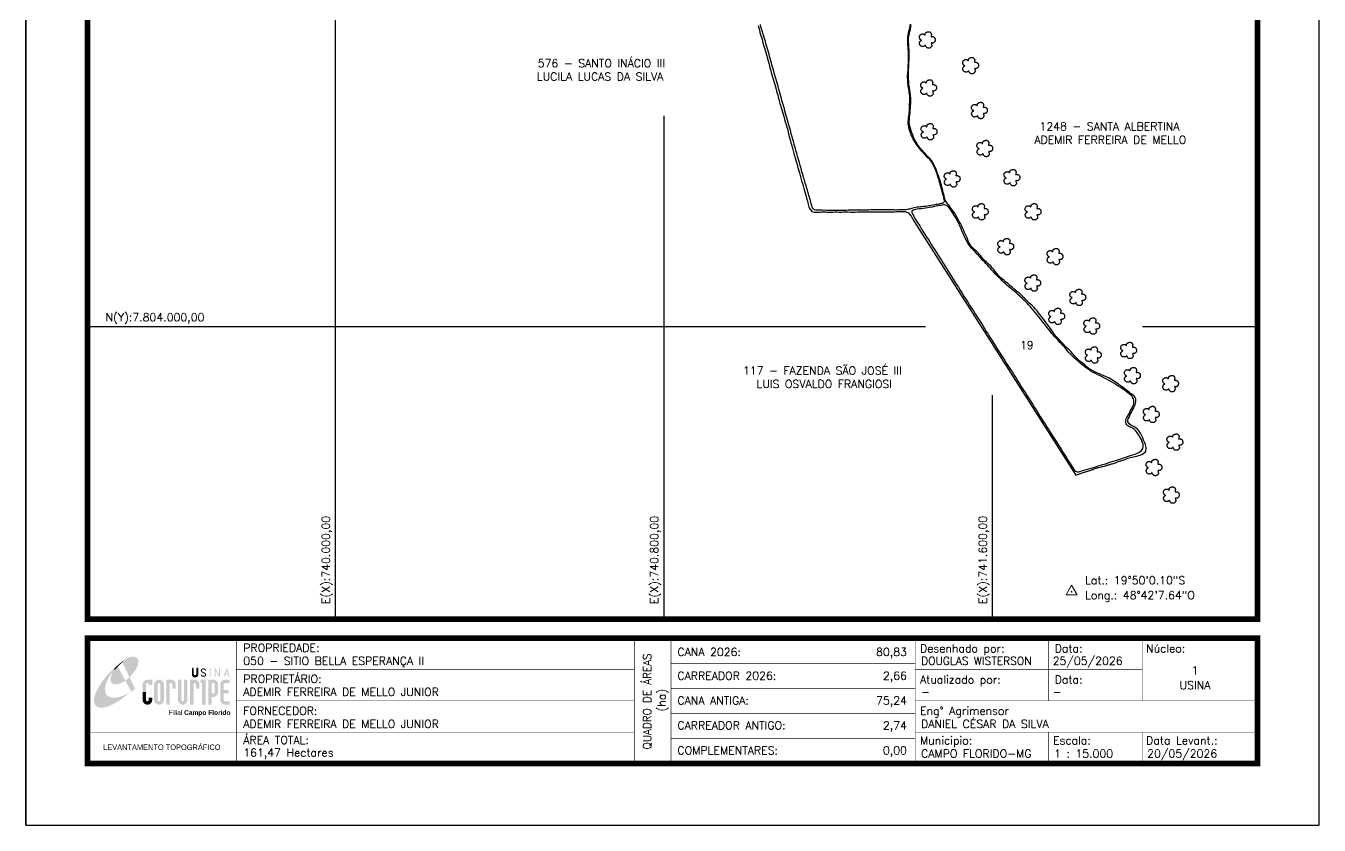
# Model space of a CAD drawing. Header units: feet. Extents: x 739246 to 742396, y 7802787 to 7807242.
# Drawn here: x 739246 to 742396, y 7802787 to 7804732 of the extents above; entities that cross this region are included whole.
import ezdxf
from ezdxf.enums import TextEntityAlignment as Align

# ---------------------------------------------------------------- set-up
doc = ezdxf.new("R2010")
doc.units = ezdxf.units.FT
doc.header["$MEASUREMENT"] = 0
doc.linetypes.add('CONTINUO', pattern=[0])
doc.linetypes.add('LIN0', pattern=[0])
doc.layers.add('0114000050', color=1, linetype='Continuous', lineweight=25)
doc.layers.add('0114000050004', color=5, linetype='Continuous', lineweight=25)
for name, color, linetype in [('0114000050019', 5, 'Continuous'), ('CONFRONTANTES', 7, 'Continuous'), ('MALHA', 8, 'Continuous'), ('MARGEM', 5, 'Continuous'), ('MATO', 94, 'Continuous'), ('TEXTO', 7, 'Continuous')]:
    doc.layers.add(name, color=color, linetype=linetype)
doc.styles.add('ARIAL', font='arial.ttf')
doc.styles.add('Simplex', font='simplex.shx')

# ---------------------------------------------------------------- blocks, each defined once
blk = doc.blocks.new('ARVORE')
at = {"layer": 'MATO', "linetype": 'CONTINUO'}
blk.add_lwpolyline([(741478.5, 7804819.6), (741477.5, 7804818.7), (741476.3, 7804817.7), (741475, 7804816.7), (741473.6, 7804816.3), (741472.1, 7804816.2), (741470.6, 7804816.2), (741469.5, 7804816.5), (741468.4, 7804816.9), (741467.5, 7804817.4), (741466.7, 7804818.1), (741465.9, 7804818.8), (741465.3, 7804819.6), (741464.9, 7804820.4), (741464.6, 7804821.2), (741464.4, 7804822.1), (741464.2, 7804823.3), (741464.1, 7804824.6), (741464.1, 7804825.8), (741464.4, 7804826.7), (741464.9, 7804827.4), (741465.3, 7804828.1), (741465.7, 7804828.7), (741466.1, 7804829.3), (741466.6, 7804829.8), (741467.6, 7804830.5), (741468.5, 7804831), (741469.1, 7804831.5), (741468.8, 7804831.7), (741468.2, 7804831.9), (741467.5, 7804832), (741467, 7804832.4), (741466.5, 7804832.8), (741465.9, 7804833.4), (741465.2, 7804834.2), (741464.6, 7804835.2), (741464.1, 7804836.3), (741463.8, 7804837.4), (741463.7, 7804838.6), (741463.7, 7804839.8), (741464.1, 7804841.1), (741464.5, 7804842.3), (741465.1, 7804843.4), (741465.5, 7804844), (741465.9, 7804844.4), (741466.5, 7804844.7), (741467.3, 7804845.3), (741468.1, 7804845.8), (741469.1, 7804846.3), (741470, 7804846.5), (741470.9, 7804846.6), (741471.8, 7804846.7), (741472.5, 7804846.6), (741473.3, 7804846.5), (741473.9, 7804846.4), (741474.5, 7804846.2), (741475.1, 7804845.9), (741475.6, 7804845.6), (741476.3, 7804844.8), (741477, 7804844.2), (741477.5, 7804843.9), (741477.8, 7804844.8), (741478, 7804845.9), (741478.1, 7804847.1), (741478.2, 7804847.6), (741478.3, 7804848), (741478.5, 7804848.4), (741478.9, 7804849), (741479.4, 7804849.6), (741479.9, 7804850.1), (741480.6, 7804850.4), (741481.3, 7804850.7), (741482, 7804850.9), (741482.7, 7804851.2), (741483.4, 7804851.5), (741484.1, 7804851.8), (741484.8, 7804851.9), (741485.6, 7804852), (741486.3, 7804852), (741487.1, 7804852), (741487.8, 7804851.9), (741488.5, 7804851.7), (741489.1, 7804851.5), (741489.7, 7804851.1), (741490.3, 7804850.8), (741490.7, 7804850.4), (741491.2, 7804849.9), (741491.6, 7804849.4), (741492, 7804848.7), (741492.4, 7804847.9), (741492.7, 7804847.1), (741493, 7804846.4), (741493.1, 7804845.6), (741493.2, 7804844.6), (741492.7, 7804843), (741492.3, 7804841.4), (741492.1, 7804840.1), (741492.9, 7804839.9), (741494, 7804840), (741495.3, 7804840.2), (741496.2, 7804840.1), (741497, 7804839.9), (741497.8, 7804839.6), (741498.7, 7804839), (741499.6, 7804838.3), (741500.3, 7804837.6), (741500.9, 7804837.3), (741501.3, 7804836.9), (741501.6, 7804836.1), (741501.9, 7804834.1), (741502.1, 7804832), (741502, 7804829.9), (741501.6, 7804828.7), (741501.1, 7804827.8), (741500.5, 7804827.2), (741499.9, 7804826.4), (741499.3, 7804825.8), (741498.5, 7804825.3), (741497.5, 7804824.9), (741496.4, 7804824.6), (741495.3, 7804824.5), (741494.2, 7804824.8), (741493.2, 7804825), (741492.6, 7804824.7), (741492.9, 7804823), (741493.5, 7804821), (741494.1, 7804819), (741494, 7804817.9), (741493.8, 7804817.2), (741493.4, 7804816.5), (741492.9, 7804815.7), (741492.3, 7804814.9), (741491.7, 7804814.2), (741491.1, 7804813.6), (741490.5, 7804813.1), (741489.9, 7804812.7), (741489.1, 7804812.4), (741488.2, 7804812.2), (741487.3, 7804812.1), (741486.4, 7804812.1), (741485.5, 7804812.1), (741484.7, 7804812.2), (741484, 7804812.3), (741483.4, 7804812.5), (741482.8, 7804812.8), (741482, 7804813.4), (741481.3, 7804814.2), (741480.6, 7804815), (741480, 7804815.6), (741479.4, 7804816.2), (741479, 7804816.9), (741478.9, 7804818), (741478.7, 7804819), (741478.6, 7804819.9)], dxfattribs=at)
blk = doc.blocks.new('A$C78F83FB3')
at = {"layer": 'MARGEM'}
h = blk.add_hatch(color=20, dxfattribs=at)
edge = h.paths.add_edge_path()
edge.add_ellipse((19.49, 23.77), major_axis=(-6.68, -6.67), ratio=0.469426, start_angle=292.73277, end_angle=601.25787)
edge.add_ellipse((22.83, 22.05), major_axis=(12.64, 11.29), ratio=0.457614, start_angle=79.90686, end_angle=107.91393)
edge = h.paths.add_edge_path()
edge.add_ellipse((18.28, 18.7), major_axis=(13.95, 13.59), ratio=0.386848, start_angle=63.96117, end_angle=264.59932)
edge.add_ellipse((22.83, 22.05), major_axis=(12.64, 11.29), ratio=0.457614, start_angle=107.91393, end_angle=245.11815, ccw=False)
edge.add_ellipse((19.49, 23.77), major_axis=(-6.68, -6.67), ratio=0.469426, start_angle=241.25787, end_angle=292.73277, ccw=False)
for color, points in [(20, [(15.46, 26.12), (14.17, 24.81), (14.06, 24.24), (14.39, 23.97), (14.67, 24.54), (19.47, 29.32), (18.48, 28.66), (17.31, 27.78)]), (7, [(58.42, 24.9), (57.9, 24.9), (57.9, 21.73, -0.414214), (57.15, 20.98), (56.84, 20.98, -0.414214), (56.09, 21.73), (56.09, 24.9), (55.57, 24.9), (55.57, 21.73, 0.414214), (56.84, 20.46), (57.15, 20.46, 0.414214), (58.42, 21.73)]), (7, [(61.7, 24.9), (61.23, 24.9, 0.396318), (60.04, 23.78), (60.04, 23.72, 0.151912), (60.39, 22.97), (60.46, 22.92), (62.18, 22), (62.85, 21.83, 0.12407), (62.51, 22.42), (60.75, 23.36, -0.13192), (60.56, 23.77, -0.385578), (61.23, 24.37), (61.7, 24.37, -0.414214), (62.37, 23.7), (62.89, 23.7, 0.414214)]), (7, [(62.37, 23.7), (62.89, 23.7, 0.414214), (61.7, 24.9), (61.23, 24.9, 0.396318), (60.04, 23.78), (60.04, 23.72, 0.151912), (60.39, 22.97), (60.46, 22.92), (62.18, 22), (62.18, 22, -0.131921), (62.37, 21.59, -0.385578), (61.7, 20.98), (61.23, 20.98, -0.414214), (60.56, 21.65), (60.04, 21.65, 0.414214), (61.23, 20.46), (61.7, 20.46, 0.402546), (62.89, 21.61, 0.165292), (62.51, 22.42), (60.75, 23.36, -0.13192), (60.56, 23.77, -0.385578), (61.23, 24.37), (61.7, 24.37, -0.414214)]), (7, [(30.97, 12.46), (29.13, 12.46), (29.13, 8.21, 1), (34.29, 8.21), (34.29, 9.41), (32.45, 9.41), (32.45, 8.21, -1), (30.97, 8.21)])]:
    blk.add_hatch(color=color, dxfattribs=at).paths.add_polyline_path(points)
h = blk.add_hatch(color=7, dxfattribs=at)
h.paths.add_polyline_path([(65.24, 24.9), (64.72, 24.9), (64.72, 20.46), (65.24, 20.46)])
h.paths.add_polyline_path([(67.38, 20.46), (67.9, 20.46), (67.9, 23.74), (69.74, 20.46), (70.23, 20.46), (70.23, 24.9), (69.71, 24.9), (69.71, 21.58), (67.85, 24.9), (67.38, 24.9)])
h.paths.add_polyline_path([(72.17, 20.46), (72.72, 20.46), (73.14, 21.73), (74.49, 21.73), (74.9, 20.46), (75.45, 20.46), (74, 24.9), (73.62, 24.9)])
h.paths.add_polyline_path([(73.81, 23.8), (74.32, 22.25), (73.31, 22.25)], flags=16)
h = blk.add_hatch(color=7, dxfattribs=at)
h.paths.add_polyline_path([(31.71, 18.93, 0.414214), (29.13, 16.35), (29.13, 12.46), (30.97, 12.46), (30.97, 16.35, -0.414214), (31.71, 17.09), (32.45, 17.09), (32.45, 16.02), (34.29, 16.02), (34.29, 18.93)])
h.paths.add_polyline_path([(44.15, 17.09, -0.414214), (44.89, 16.35), (44.89, 14.1), (46.72, 14.1), (46.72, 16.17, 0.433937), (44.15, 18.93), (41.77, 18.93), (41.77, 12.46), (43.61, 12.46), (43.61, 17.09)])
h.paths.add_polyline_path([(43.61, 12.46), (41.77, 12.46), (41.77, 5.62), (43.61, 5.62)])
h.paths.add_polyline_path([(47.92, 12.46), (49.75, 12.46), (49.75, 18.93), (47.92, 18.93)])
h.paths.add_polyline_path([(52.91, 18.93), (51.08, 18.93), (51.08, 12.46), (52.91, 12.46)])
h.paths.add_polyline_path([(51.08, 8.12, -1), (49.75, 8.12), (49.75, 12.46), (47.92, 12.46), (47.92, 8.12, 1), (52.91, 8.12), (52.91, 12.46), (51.08, 12.46)])
h.paths.add_polyline_path([(54.41, 12.46), (56.25, 12.46), (56.25, 17.09), (56.79, 17.09, -0.414214), (57.53, 16.35), (57.53, 14.1), (59.36, 14.1), (59.36, 16.17, 0.433937), (56.79, 18.93), (54.41, 18.93)])
h.paths.add_polyline_path([(56.25, 12.46), (54.41, 12.46), (54.41, 5.62), (56.25, 5.62)])
h.paths.add_polyline_path([(60.73, 12.46), (62.58, 12.46), (62.58, 18.93), (60.02, 18.93), (60.02, 17.08), (60.73, 17.08)])
h.paths.add_polyline_path([(62.58, 12.46), (60.73, 12.46), (60.73, 5.62), (62.58, 5.62)])
h.paths.add_polyline_path([(64.06, 12.46), (65.82, 12.46), (65.82, 17.17), (66.66, 17.17, -0.450417), (67.48, 16.25), (67.48, 12.46), (69.24, 12.46, 0.002307), (69.24, 12.48, 0.005282), (69.23, 12.54, -0.000938), (69.23, 12.53), (69.23, 16.17, 0.433937), (66.66, 18.93), (64.06, 18.93)])
h.paths.add_polyline_path([(64.06, 5.62), (65.82, 5.62), (65.82, 9.77), (66.66, 9.77, 0.426056), (69.24, 12.46), (67.48, 12.46), (67.48, 12.45, -0.450417), (66.66, 11.53), (65.82, 11.53), (65.82, 12.46), (64.06, 12.46)])
h.paths.add_polyline_path([(70.37, 12.46), (74.87, 12.46), (74.87, 13.44), (72.21, 13.44), (72.21, 16.35, -0.414214), (72.95, 17.09), (75.38, 17.09), (75.38, 18.93), (72.95, 18.93, 0.414214), (70.37, 16.35)])
h.paths.add_polyline_path([(72.21, 11.62), (74.87, 11.62), (74.87, 12.46), (70.37, 12.46), (70.37, 8.21, 0.414214), (72.95, 5.62), (75.38, 5.62), (75.38, 7.47), (72.95, 7.47, -0.414214), (72.21, 8.21)])
h = blk.add_hatch(color=7, dxfattribs=at)
h.paths.add_polyline_path([(35.29, 16.35), (35.29, 8.21, 1), (40.46, 8.21, 0.016978), (40.45, 8.38), (40.45, 16.17, 0.433937), (37.88, 18.93), (37.87, 18.93, 0.41391)])
h.paths.add_polyline_path([(38.62, 16.35), (38.62, 8.21, -1), (37.13, 8.21), (37.13, 16.35, -1)], flags=16)
at = {"layer": 'MARGEM', "color": 7}
blk.add_lwpolyline([(58.42, 24.9), (57.9, 24.9), (57.9, 21.73, -0.414214), (57.15, 20.98), (56.84, 20.98, -0.414214), (56.09, 21.73), (56.09, 24.9), (55.57, 24.9), (55.57, 21.73, 0.414214), (56.84, 20.46), (57.15, 20.46, 0.414214), (58.42, 21.73), (58.42, 24.9)], format="xyb", close=True, dxfattribs=at)
at = {"layer": 'MARGEM', "color": 252, "insert": (43.05, 2.72), "char_height": 2.5, "attachment_point": 1, "style": 'ARIAL'}
blk.add_mtext_dynamic_manual_height_columns('Filial {\\fArial|b1|i0|c0|p34;Campo Florido}', width=33.0271, gutter_width=2.46, heights=[2.95], dxfattribs=at)

msp = doc.modelspace()

# ---------------------------------------------------------------- linework, layer by layer
at = {"layer": '0114000050', "linetype": 'ByBlock'}
msp.add_lwpolyline([(741029, 7804732.7), (741030.7, 7804727), (741032.3, 7804721.3), (741033.8, 7804715.7), (741035.4, 7804710.1), (741037.1, 7804704.6), (741038.7, 7804699.1), (741040.3, 7804693.7), (741041.8, 7804688.3), (741043.4, 7804683), (741044.9, 7804677.9), (741046.3, 7804672.9), (741047.8, 7804668.2), (741049.2, 7804663.7), (741050.5, 7804659.4), (741051.6, 7804654.9), (741052.8, 7804649.8), (741054.3, 7804644.3), (741055.8, 7804638.9), (741057.2, 7804633.7), (741058.5, 7804628.6), (741059.8, 7804623.6), (741061.1, 7804618.8), (741062.5, 7804614), (741063.8, 7804609.4), (741065.2, 7804604.9), (741066.7, 7804599.9), (741068.2, 7804594.6), (741069.7, 7804589.2), (741071.3, 7804583.8), (741072.8, 7804578.4), (741074.1, 7804573.2), (741075.6, 7804568), (741077, 7804563.1), (741078.2, 7804558.4), (741079.3, 7804554), (741080.4, 7804549.8), (741081.4, 7804546.1), (741082.4, 7804543.1), (741083.5, 7804539.5), (741084.9, 7804535.2), (741086.3, 7804530.3), (741087.8, 7804525.2), (741089.3, 7804519.9), (741090.7, 7804514.6), (741092.3, 7804509.2), (741093.8, 7804503.9), (741095.4, 7804498.8), (741096.7, 7804494.1), (741098.1, 7804489.8), (741099.5, 7804485.5), (741100.5, 7804481.4), (741101.3, 7804477.5), (741102.1, 7804473.5), (741103.1, 7804469.4), (741104.4, 7804465), (741105.6, 7804460.5), (741106.8, 7804456.1), (741108, 7804451.9), (741109.2, 7804447.6), (741110.4, 7804443.3), (741111.7, 7804439), (741112.8, 7804435.1), (741113.8, 7804431.3), (741114.6, 7804427.6), (741115.5, 7804424.3), (741116.3, 7804421.2), (741117.4, 7804417.5), (741118.3, 7804414.5), (741119.6, 7804409.9), (741121, 7804404.9), (741122.6, 7804399.9), (741124, 7804395), (741125.4, 7804389.9), (741126.9, 7804384.7), (741128.4, 7804379.3), (741129.9, 7804374.2), (741132.6, 7804364.6), (741135.3, 7804355.1), (741137.9, 7804345.6), (741140.4, 7804336.5), (741142.8, 7804328.4), (741145.2, 7804320.3), (741147.4, 7804312.4), (741149.5, 7804305.2), (741151.3, 7804297.8), (741152.8, 7804291.7), (741153.4, 7804289.2), (741160.4, 7804280.2), (741166, 7804278.6), (741168.4, 7804278.6), (741170.9, 7804278.5), (741173.5, 7804278.5), (741176.7, 7804278.5), (741180.3, 7804278.8), (741183.9, 7804279.2), (741187.6, 7804279.3), (741191.2, 7804279.2), (741194.5, 7804279.1), (741198, 7804279), (741201.9, 7804279), (741206.4, 7804279), (741211.3, 7804279), (741216.4, 7804279.1), (741221.6, 7804279.2), (741226.8, 7804279), (741232.1, 7804279), (741237.5, 7804279.1), (741242.9, 7804279.1), (741248.4, 7804279.1), (741254, 7804278.9), (741259.6, 7804279), (741265.4, 7804279), (741271, 7804279.1), (741276.2, 7804279.2), (741281.1, 7804279.1), (741286.1, 7804279.1), (741291.6, 7804279.1), (741297.4, 7804279.3), (741303.4, 7804279.6), (741309.3, 7804279.6), (741314.9, 7804279.6), (741320.4, 7804279.5), (741325.6, 7804279.6), (741330.5, 7804279.6), (741335.8, 7804279.6), (741340.9, 7804279.6), (741345.7, 7804279.6), (741350.3, 7804279.6), (741354.4, 7804279.6), (741358.1, 7804279.6), (741362.2, 7804279.7), (741366.2, 7804279.9), (741369.9, 7804280.3), (741377.2, 7804280.5), (741384.1, 7804280.6), (741387.2, 7804280.3), (741390.2, 7804279.5), (741395.5, 7804276.9), (741397.4, 7804274.8), (741402.1, 7804268.7), (741409.7, 7804256.2), (741409.7, 7804256.2), (741802.8, 7803638.8), (741818.6, 7803644), (741821.1, 7803644.8), (741824, 7803645.7), (741826.8, 7803646.7), (741829.5, 7803647.6), (741832.1, 7803648.4), (741834.8, 7803649.3), (741837.4, 7803650.1), (741839.9, 7803651), (741842.2, 7803651.9), (741844.3, 7803652.7), (741846.6, 7803653.7), (741850.3, 7803655), (741851.8, 7803655.4), (741853.4, 7803655.9), (741855, 7803656.4), (741856.6, 7803656.8), (741859.1, 7803657.5), (741868.3, 7803659.4), (741872.4, 7803660.6), (741874.2, 7803661), (741876, 7803661.6), (741879.7, 7803662.8), (741881.8, 7803663.4), (741883.9, 7803663.9), (741886.1, 7803664.6), (741888.3, 7803665.2), (741890.3, 7803665.9), (741892.2, 7803666.4), (741894.1, 7803667), (741897.1, 7803668), (741899.4, 7803668.7), (741901.1, 7803669.2), (741903, 7803670), (741904.9, 7803670.8), (741908.2, 7803672.1), (741911.2, 7803673.1), (741913.7, 7803673.8), (741916.1, 7803674.6), (741918.6, 7803675.4), (741921.2, 7803676.2), (741923.8, 7803677.2), (741926.5, 7803678.4), (741929.4, 7803679.5), (741932.6, 7803680.5), (741936.1, 7803681.4), (741939.7, 7803682.3), (741943.6, 7803683.2), (741947.6, 7803684.1), (741951.7, 7803685.1), (741955.9, 7803686.1), (741960, 7803687.4), (741964, 7803689.1), (741972.4, 7803695.1), (741973.5, 7803697.4), (741974.3, 7803701.6), (741974.4, 7803705.5), (741973.7, 7803709.5), (741972.5, 7803713.5), (741970.9, 7803717.6), (741967.9, 7803724.1), (741965.1, 7803731.1), (741962.9, 7803736), (741960.2, 7803741), (741957.1, 7803745.7), (741953.3, 7803750.1), (741949.1, 7803753.9), (741944.5, 7803756.8), (741939.7, 7803758.8), (741936.3, 7803760.9), (741933.3, 7803763.3), (741931.3, 7803765.6), (741930, 7803768), (741929.5, 7803770.3), (741929.8, 7803772.7), (741930.9, 7803775.7), (741932.7, 7803779.2), (741934.6, 7803783.5), (741936.6, 7803787.9), (741938.6, 7803791.9), (741940.4, 7803795.5), (741942.6, 7803799.2), (741944.5, 7803803.1), (741946.2, 7803806.7), (741947.6, 7803810.3), (741948.7, 7803813.9), (741949.6, 7803817.3), (741949.6, 7803820.7), (741948.9, 7803824), (741947.3, 7803827.3), (741945, 7803830.6), (741940.1, 7803834.6), (741936.4, 7803837.5), (741932.8, 7803840.2), (741929.5, 7803842.7), (741926.3, 7803845.3), (741923, 7803847.8), (741919.9, 7803850.2), (741916.8, 7803852.6), (741913.4, 7803855.1), (741909.8, 7803857.9), (741905.9, 7803860.6), (741902.2, 7803863.2), (741898.5, 7803865.8), (741894.8, 7803868.5), (741891.1, 7803870.9), (741887.2, 7803873.3), (741883.4, 7803875.3), (741879.4, 7803877.2), (741875.7, 7803878.7), (741869.3, 7803881.1), (741865.6, 7803882.9), (741862.5, 7803884.3), (741857, 7803886.8), (741853, 7803888.8), (741849.6, 7803890.4), (741842.1, 7803893.7), (741835.1, 7803898.5), (741831.1, 7803901.7), (741828.1, 7803904.2), (741824.9, 7803906.8), (741821.6, 7803909.2), (741818.2, 7803911.9), (741812.8, 7803916.1), (741806.8, 7803921.8), (741800.3, 7803928.4), (741795.3, 7803934.5), (741791.6, 7803938.6), (741787.7, 7803942.4), (741781.5, 7803948.4), (741776.6, 7803953.6), (741773, 7803957.4), (741769.3, 7803961.2), (741765.9, 7803964.9), (741762.6, 7803968.5), (741759.3, 7803972.1), (741753.1, 7803978.8), (741749.4, 7803983.4), (741746.2, 7803988), (741742.8, 7803993), (741739.2, 7803998.5), (741735.2, 7804004.1), (741730.9, 7804009.7), (741726.6, 7804015.2), (741722.7, 7804020.3), (741719.2, 7804025), (741715.7, 7804029.5), (741712.3, 7804033.9), (741708.7, 7804038.3), (741705, 7804042.5), (741701.2, 7804046.6), (741697.3, 7804050.4), (741693.8, 7804053.7), (741688.8, 7804058.2), (741682, 7804064.9), (741677.9, 7804069.2), (741675.2, 7804072.1), (741672.3, 7804075.2), (741669, 7804078.3), (741665.6, 7804081.3), (741662.2, 7804084.1), (741658.9, 7804086.7), (741655.9, 7804089.2), (741652.8, 7804091.6), (741648.5, 7804095), (741642.6, 7804099.9), (741638.1, 7804103.9), (741635.1, 7804106.6), (741632, 7804109.3), (741628.8, 7804112.1), (741623.3, 7804116.7), (741615.5, 7804123.7), (741609.8, 7804130.4), (741605.4, 7804136.1), (741602.3, 7804139.8), (741599.1, 7804143.4), (741595.8, 7804147), (741589.8, 7804152.5), (741585.1, 7804157.1), (741580.2, 7804162.2), (741576.1, 7804166.9), (741571.7, 7804172.3), (741568.6, 7804175.9), (741565.4, 7804179.4), (741561.8, 7804182.9), (741558.2, 7804186.2), (741551.4, 7804192.4), (741547, 7804197), (741543.8, 7804202.5), (741542, 7804206.6), (741540.2, 7804211.2), (741538.2, 7804216), (741535.9, 7804220.8), (741532.1, 7804229.1), (741529.1, 7804235.7), (741526.7, 7804240.9), (741524.3, 7804246.1), (741521.8, 7804251.2), (741519.2, 7804256.2), (741516.7, 7804261), (741512, 7804270.1), (741508.7, 7804276.2), (741503.2, 7804282.3), (741501.2, 7804284.9), (741497.2, 7804291.2), (741493.7, 7804295.5), (741491.6, 7804298), (741489.7, 7804300.6), (741487.8, 7804303.2), (741486.1, 7804305.6), (741485, 7804308.2), (741484, 7804311.2), (741483.1, 7804314.8), (741482.1, 7804318.7), (741481.2, 7804322.7), (741480.3, 7804326.8), (741479.5, 7804331), (741478.4, 7804335.3), (741477.1, 7804339.9), (741475.7, 7804344.6), (741474.2, 7804349.5), (741472.6, 7804354.6), (741470.8, 7804359.7), (741469.1, 7804365), (741467.2, 7804370.3), (741465.4, 7804375.4), (741463.6, 7804380.3), (741461.7, 7804385.2), (741459.7, 7804390.1), (741457.6, 7804395), (741455, 7804399.8), (741451.8, 7804404.4), (741448.1, 7804408.8), (741444.2, 7804412.9), (741440.2, 7804416.9), (741436.2, 7804421.1), (741432.3, 7804425.2), (741428.5, 7804429.4), (741424.9, 7804433.4), (741421.5, 7804437.7), (741418.5, 7804442.1), (741415.6, 7804446.8), (741412.9, 7804451.7), (741410.4, 7804456.6), (741408, 7804461.5), (741405.9, 7804466.6), (741403.9, 7804471.8), (741402, 7804477), (741400.2, 7804482.4), (741398.6, 7804487.9), (741397.7, 7804493), (741397.5, 7804498.4), (741397.7, 7804504.2), (741398.2, 7804509.9), (741398.9, 7804515.6), (741399.3, 7804520.9), (741399.7, 7804526.3), (741400.1, 7804531.9), (741400.6, 7804537.7), (741400.9, 7804543.4), (741401.1, 7804548.7), (741401, 7804553.8), (741400.2, 7804564.4), (741399.7, 7804569.9), (741398.9, 7804575.3), (741397.9, 7804580.6), (741397, 7804585.9), (741396.5, 7804591.4), (741396.1, 7804597), (741395.8, 7804602.7), (741395.7, 7804608.4), (741395.7, 7804614.1), (741395.8, 7804619.7), (741395.9, 7804625.3), (741396, 7804631.1), (741396.4, 7804637), (741396.7, 7804642.8), (741397, 7804648.7), (741397.2, 7804654.8), (741397.2, 7804661), (741397.1, 7804667.4), (741396.8, 7804673.6), (741396.6, 7804679.7), (741396.2, 7804685.8), (741395.6, 7804691.9), (741395.4, 7804697.8), (741395.8, 7804703.4), (741396.6, 7804708.6), (741397.7, 7804713.6), (741398.9, 7804718.7), (741400.3, 7804724.1), (741401.4, 7804729.5), (741402.2, 7804734.8)], dxfattribs=at)
at = {"layer": '0114000050004', "linetype": 'ByBlock', "elevation": 539.8}
msp.add_lwpolyline([(741399.8, 7804736.5), (741399, 7804731.8), (741398.2, 7804727.3), (741397.1, 7804723), (741395.9, 7804718.8), (741394.9, 7804714.4), (741394, 7804709.9), (741393.3, 7804705.2), (741393, 7804700.4), (741392.9, 7804695.2), (741393.1, 7804690), (741393.3, 7804685.2), (741393.7, 7804680.5), (741394.2, 7804675.8), (741394.6, 7804671.2), (741394.9, 7804666.4), (741395, 7804661.5), (741394.9, 7804656.5), (741394.9, 7804651.4), (741394.8, 7804646.3), (741394.4, 7804641.5), (741394.1, 7804636.7), (741393.8, 7804632.1), (741393.6, 7804627.8), (741393.5, 7804623.8), (741393.2, 7804619.8), (741392.9, 7804615.7), (741392.6, 7804611.2), (741392.5, 7804606.7), (741392.8, 7804602.2), (741393.1, 7804597.7), (741393.4, 7804593.4), (741393.8, 7804589.4), (741394.3, 7804585.6), (741394.9, 7804581.7), (741395.6, 7804577.8), (741396.1, 7804573.9), (741396.6, 7804570.1), (741397.1, 7804566.2), (741397.6, 7804562.2), (741397.7, 7804558.2), (741397.7, 7804554.4), (741397.7, 7804550.6), (741397.7, 7804546.8), (741397.5, 7804543), (741397.4, 7804539.1), (741397.3, 7804535.2), (741397.2, 7804531.3), (741397.2, 7804527.4), (741396.9, 7804523.6), (741396.3, 7804519.9), (741396, 7804516.5), (741395.5, 7804512.5), (741395, 7804508.3), (741394.5, 7804503.9), (741394.3, 7804499.3), (741394.3, 7804494.8), (741394.6, 7804490.3), (741395.3, 7804485.8), (741396.4, 7804481.4), (741397.8, 7804476.7), (741399.5, 7804472.2), (741401.2, 7804467.7), (741403.1, 7804463.5), (741405.1, 7804459.3), (741407.2, 7804455.1), (741409.6, 7804451.1), (741411.9, 7804447.2), (741414.3, 7804443.5), (741416.8, 7804439.9), (741419.5, 7804436.5), (741422.3, 7804433.1), (741425.1, 7804429.7), (741428.1, 7804426.3), (741431.3, 7804423), (741434.4, 7804419.9), (741437.3, 7804416.8), (741440.4, 7804413.7), (741443.4, 7804410.6), (741446.4, 7804407.4), (741449.3, 7804404), (741451.8, 7804400.4), (741453.9, 7804396.8), (741455.9, 7804393.1), (741457.7, 7804389.3), (741459.4, 7804385.2), (741461.1, 7804380.9), (741462.8, 7804376.5), (741464.3, 7804372.4), (741465.5, 7804368.5), (741466.9, 7804364.2), (741468.2, 7804359.8), (741469.5, 7804355.3), (741470.7, 7804350.8), (741471.9, 7804346.4), (741473.1, 7804341.7), (741474.4, 7804336.9), (741475.6, 7804332.7), (741476.8, 7804328.8), (741477.8, 7804325), (741478.7, 7804321.5), (741479.6, 7804318.1), (741480.4, 7804315.2), (741481.1, 7804312.5), (741481.6, 7804310.2), (741482, 7804308), (741482.2, 7804305.9), (741482.2, 7804304.4), (741481.7, 7804302.9), (741480.7, 7804301.7), (741479.3, 7804300.8), (741477.4, 7804300.1), (741474.9, 7804299.5), (741472.1, 7804298.9), (741469.1, 7804298.2), (741466.1, 7804297.6), (741462.9, 7804297), (741459.5, 7804296.3), (741455.7, 7804295.6), (741451.9, 7804294.9), (741448.2, 7804294.2), (741444.6, 7804293.7), (741441, 7804293.1), (741437.8, 7804292.7), (741434.8, 7804292.4), (741431.8, 7804292.2), (741428.6, 7804291.9), (741424.8, 7804291.6), (741420.9, 7804291.1), (741416.9, 7804290.5), (741413.1, 7804289.7), (741409.5, 7804288.9), (741406.1, 7804288.2), (741403, 7804287.5), (741400.3, 7804286.8), (741397.8, 7804286.2), (741395.3, 7804285.8), (741392.4, 7804285.3), (741389.2, 7804284.7), (741385.6, 7804284.5), (741381.9, 7804284.5), (741378.4, 7804284.5), (741375.2, 7804284.4), (741372.2, 7804284.2), (741369.2, 7804284.1), (741366.5, 7804283.9), (741363.7, 7804283.9), (741360.7, 7804284.2), (741348.4, 7804284), (741344.7, 7804284), (741340.8, 7804284.1), (741337, 7804284.2), (741333.3, 7804284.4), (741329.7, 7804284.4), (741326, 7804284.3), (741322.5, 7804284.4), (741319.2, 7804284.3), (741315.7, 7804284.2), (741311.8, 7804284.1), (741307.7, 7804284.1), (741303.4, 7804284), (741299.2, 7804283.9), (741294.9, 7804283.9), (741290.6, 7804283.8), (741286.5, 7804283.8), (741282.4, 7804283.7), (741278.6, 7804283.6), (741274.7, 7804283.5), (741270.4, 7804283.6), (741265.9, 7804283.6), (741261.5, 7804283.5), (741257.2, 7804283.3), (741252.9, 7804283.2), (741248.4, 7804283.2), (741243.6, 7804283.1), (741238.7, 7804283), (741234.1, 7804282.9), (741229.4, 7804282.8), (741224.6, 7804282.9), (741219.8, 7804282.8), (741214.9, 7804282.8), (741210.1, 7804282.9), (741205.7, 7804282.9), (741201.3, 7804283), (741197, 7804283.1), (741192.7, 7804283.2), (741188.6, 7804283.1), (741184.6, 7804283.2), (741180.3, 7804283.2), (741176.4, 7804283.2), (741172.9, 7804283.5), (741169.6, 7804283.8), (741166.8, 7804284.6), (741164.5, 7804285.8), (741162.9, 7804287.4), (741161.6, 7804289.2), (741160.5, 7804291.9), (741159.7, 7804295.1), (741158.8, 7804298.7), (741157.7, 7804302.6), (741156.6, 7804306.7), (741155.4, 7804310.9), (741154.3, 7804315.1), (741153.1, 7804319.1), (741151.9, 7804323.4), (741150.6, 7804327.8), (741149.3, 7804332.2), (741148.1, 7804336.5), (741146.9, 7804340.6), (741145.6, 7804344.8), (741144.2, 7804349.1), (741143, 7804353.3), (741141.9, 7804357.2), (741140.9, 7804360.7), (741139.9, 7804363.8), (741139.1, 7804366.4), (741138.7, 7804368.2), (741138.1, 7804370.1), (741137.3, 7804372.9), (741136.1, 7804376.9), (741135, 7804381), (741133.8, 7804385), (741132.5, 7804389.5), (741131.1, 7804394.5), (741129.7, 7804399.6), (741128.3, 7804404.6), (741126.9, 7804409.5), (741125.5, 7804414.4), (741124, 7804419.3), (741122.6, 7804424.1), (741121.3, 7804428.9), (741120, 7804433.7), (741118.7, 7804438.5), (741117.3, 7804443.4), (741115.9, 7804448.4), (741114.4, 7804453.5), (741113, 7804458.7), (741111.5, 7804464.1), (741110.1, 7804469.5), (741108.6, 7804474.9), (741107.1, 7804480.3), (741105.5, 7804485.6), (741103.9, 7804491.2), (741102.4, 7804496.7), (741100.9, 7804502.3), (741099.3, 7804507.9), (741097.8, 7804513.6), (741096.2, 7804519.2), (741094.7, 7804524.6), (741093.2, 7804530), (741091.7, 7804535.2), (741090.2, 7804540.4), (741088.7, 7804545.4), (741087.2, 7804550.4), (741085.8, 7804555.6), (741084.2, 7804561.1), (741082.7, 7804566.7), (741081.2, 7804572.4), (741079.6, 7804578.3), (741077.9, 7804584.2), (741076.2, 7804590.1), (741074.6, 7804595.8), (741073.1, 7804601.4), (741071.6, 7804606.8), (741070.1, 7804612.3), (741068.7, 7804617.6), (741067.2, 7804622.8), (741065.7, 7804627.9), (741064.4, 7804632.6), (741062.9, 7804637.3), (741061.6, 7804642.2), (741060.3, 7804647.3), (741058.8, 7804652.5), (741057.3, 7804657.7), (741055.8, 7804663.1), (741054.4, 7804668.2), (741052.9, 7804673.4), (741051.4, 7804678.6), (741050, 7804683.7), (741048.4, 7804688.8), (741047, 7804693.8), (741045.5, 7804698.9), (741043.9, 7804704), (741042.3, 7804709.2), (741040.6, 7804714.4), (741039.1, 7804719.8), (741037.7, 7804725), (741036.2, 7804730.1), (741034.8, 7804735.1)], dxfattribs=at)
at = {"layer": '0114000050019', "elevation": 553.9}
msp.add_lwpolyline([(741410.4, 7804265), (741412.8, 7804260.7), (741415.7, 7804256.1), (741419.2, 7804250.9), (741422.9, 7804245.2), (741426.7, 7804239.1), (741430.7, 7804232.6), (741434.8, 7804226), (741438.9, 7804219.3), (741443.1, 7804212.7), (741447.3, 7804206.1), (741451.5, 7804199.5), (741455.7, 7804193), (741459.8, 7804186.6), (741463.7, 7804180.4), (741467.6, 7804174.2), (741471.6, 7804167.9), (741475.7, 7804161.5), (741479.6, 7804154.9), (741483.7, 7804148.2), (741487.7, 7804141.7), (741491.8, 7804135.2), (741496, 7804128.8), (741500.2, 7804122.3), (741504.3, 7804115.9), (741508.5, 7804109.3), (741512.8, 7804102.8), (741517.1, 7804095.9), (741521.5, 7804088.8), (741526.1, 7804081.6), (741530.6, 7804074.3), (741535.3, 7804067.1), (741539.9, 7804059.8), (741544.5, 7804052.5), (741549.1, 7804045.3), (741553.6, 7804038.1), (741558.2, 7804031), (741562.9, 7804023.9), (741567.5, 7804016.9), (741571.9, 7804009.8), (741576.3, 7804002.7), (741580.6, 7803995.7), (741585, 7803988.6), (741589.5, 7803981.5), (741594, 7803974.5), (741598.4, 7803967.5), (741602.9, 7803960.5), (741607.3, 7803953.3), (741611.8, 7803946.2), (741616.3, 7803939), (741620.8, 7803931.9), (741625.3, 7803924.7), (741630, 7803917.6), (741634.6, 7803910.5), (741639.3, 7803903.3), (741643.9, 7803896.1), (741648.5, 7803888.9), (741653.1, 7803881.7), (741657.6, 7803874.5), (741662.2, 7803867.3), (741666.7, 7803860.1), (741671.1, 7803852.9), (741675.7, 7803845.8), (741680.2, 7803838.7), (741684.8, 7803831.6), (741689.2, 7803824.7), (741693.7, 7803817.7), (741698.1, 7803810.6), (741702.5, 7803803.5), (741706.9, 7803796.4), (741711.3, 7803789.3), (741715.7, 7803782.3), (741720.2, 7803775.4), (741724.7, 7803768.5), (741729.2, 7803761.6), (741733.6, 7803754.7), (741738, 7803747.8), (741742.3, 7803741), (741746.6, 7803734), (741751.2, 7803726.9), (741756, 7803719.5), (741761, 7803711.6), (741766.3, 7803703.3), (741771.7, 7803694.8), (741776.7, 7803686.8), (741781.3, 7803679.3), (741785.6, 7803672.3), (741789.7, 7803665.9), (741793.1, 7803660.4), (741795.8, 7803656.2), (741798.1, 7803652.7), (741800.2, 7803650.1), (741802.4, 7803648.4), (741804.6, 7803647.2), (741807.1, 7803646.7), (741810.1, 7803646.9), (741813.2, 7803647.8), (741816.8, 7803648.9), (741820.9, 7803650), (741825.2, 7803651.3), (741829.6, 7803652.6), (741834.6, 7803654.1), (741840.1, 7803655.7), (741845.9, 7803657.5), (741851.4, 7803659.1), (741857.1, 7803660.9), (741863.1, 7803662.7), (741869.2, 7803664.6), (741875, 7803666.4), (741880.5, 7803668.1), (741886.1, 7803669.9), (741891.9, 7803672), (741897.6, 7803673.7), (741902.8, 7803675.3), (741908, 7803676.9), (741913.4, 7803678.6), (741919.2, 7803680.5), (741925.2, 7803682.5), (741931, 7803684.4), (741936.6, 7803686.4), (741942.1, 7803688.2), (741947.5, 7803690), (741952.6, 7803691.7), (741956.7, 7803693.7), (741959.9, 7803696), (741962.9, 7803698.5), (741965, 7803700.9), (741966.4, 7803703.7), (741967.2, 7803706.9), (741967.3, 7803710.3), (741966.7, 7803714), (741965.7, 7803717.9), (741964.1, 7803722.2), (741962.1, 7803726.4), (741959.8, 7803730.5), (741957.3, 7803734.7), (741954.4, 7803739.2), (741951.4, 7803743.5), (741948.3, 7803747.4), (741945.1, 7803750.4), (741941.5, 7803752.8), (741937.9, 7803754.5), (741934.6, 7803755.9), (741931.9, 7803757.1), (741929.6, 7803758.7), (741927.5, 7803760.7), (741925.8, 7803763.4), (741924.7, 7803766.6), (741924.6, 7803770.1), (741925.2, 7803773.6), (741926.8, 7803777.4), (741928.8, 7803781.2), (741931.1, 7803785.2), (741933.4, 7803789.6), (741935.7, 7803794), (741937.8, 7803798.2), (741939.9, 7803802.4), (741941.7, 7803806.3), (741943.4, 7803809.8), (741944.3, 7803813), (741944.7, 7803815.8), (741944.7, 7803818.6), (741944.3, 7803821.4), (741943.5, 7803824.1), (741942.2, 7803827), (741940.2, 7803829.8), (741937.5, 7803832.5), (741933.9, 7803835.5), (741929.7, 7803838.7), (741925.6, 7803841.8), (741921.3, 7803845), (741916.6, 7803848.4), (741911.5, 7803852), (741906.2, 7803855.5), (741900.7, 7803858.9), (741895.3, 7803862.4), (741889.8, 7803865.8), (741884.3, 7803869), (741878.8, 7803872.1), (741873.2, 7803874.9), (741867.6, 7803877.5), (741862, 7803880.1), (741856.3, 7803882.8), (741850.6, 7803885.7), (741845, 7803888.8), (741839.7, 7803891.9), (741834.4, 7803895.5), (741829.1, 7803899.2), (741823.8, 7803903.1), (741818.6, 7803907.1), (741813.4, 7803911.4), (741808.4, 7803915.7), (741803.6, 7803920), (741798.9, 7803924.4), (741794.4, 7803928.8), (741789.9, 7803933.4), (741785.6, 7803938.2), (741781.2, 7803943.1), (741776.8, 7803948.1), (741772.4, 7803953.1), (741768, 7803958), (741763.7, 7803962.6), (741759.7, 7803967.1), (741755.8, 7803971.5), (741751.7, 7803975.6), (741747.8, 7803980), (741744, 7803984.5), (741740.3, 7803989.1), (741736.4, 7803993.9), (741732.5, 7803999), (741728.5, 7804004.2), (741724.5, 7804009.4), (741720.6, 7804014.5), (741716.6, 7804019.5), (741712.7, 7804024.3), (741708.9, 7804029.1), (741705, 7804033.9), (741701, 7804038.6), (741696.9, 7804043.3), (741692.5, 7804048), (741688.2, 7804052.8), (741683.8, 7804057.6), (741679.4, 7804062), (741675.2, 7804066.3), (741671, 7804070.4), (741666.7, 7804074.4), (741662.2, 7804078.2), (741657.8, 7804082), (741653.4, 7804085.6), (741649.1, 7804089.3), (741644.8, 7804092.9), (741640.2, 7804096.6), (741635.8, 7804100.3), (741631.7, 7804104), (741627.6, 7804107.8), (741623.5, 7804111.9), (741619.2, 7804116), (741615, 7804120.1), (741610.8, 7804124.4), (741606.7, 7804128.8), (741602.7, 7804133.2), (741598.8, 7804137.7), (741594.9, 7804141.9), (741591.3, 7804145.8), (741587.8, 7804149.5), (741584.2, 7804153.4), (741580.3, 7804157.4), (741576.1, 7804161.7), (741571.8, 7804166.4), (741567.4, 7804171.2), (741563, 7804176.1), (741558.7, 7804181), (741554.2, 7804185.8), (741549.9, 7804190.5), (741545.8, 7804195.2), (741542.4, 7804199.8), (741539.3, 7804204.7), (741536.5, 7804209.9), (741533.9, 7804215.4), (741531.3, 7804220.9), (741529, 7804226.5), (741526.6, 7804232), (741524.1, 7804237.7), (741521.5, 7804243.4), (741518.9, 7804249), (741516.3, 7804254.4), (741513.5, 7804259.7), (741510.5, 7804264.8), (741507.7, 7804269.6), (741504.9, 7804274), (741502.1, 7804278.4), (741499.6, 7804282.4), (741497.1, 7804285.9), (741494.6, 7804289), (741492.2, 7804291.8), (741490, 7804293.7), (741488.1, 7804294.9), (741485.9, 7804295.9), (741483.4, 7804296.4), (741480.8, 7804296.4), (741477.8, 7804295.9), (741474.4, 7804295.2), (741470.7, 7804294.6), (741466.6, 7804293.8), (741462.7, 7804293.1), (741458.4, 7804292.2), (741453.2, 7804291.2), (741447.6, 7804290.1), (741442, 7804289.2), (741436.9, 7804288.5), (741431.9, 7804287.8), (741426.7, 7804287.1), (741421.5, 7804286.4), (741416.6, 7804285.6), (741412.5, 7804284.9), (741409.6, 7804284.3), (741407.7, 7804283.9), (741406.2, 7804283.4), (741404.9, 7804282.5), (741403.7, 7804281.2), (741403.4, 7804279.8), (741403.4, 7804278.1), (741404.2, 7804276.4), (741406.4, 7804272.7), (741408.3, 7804269.1)], close=True, dxfattribs=at)
at = {"layer": 'MALHA'}
for points in [[(740000, 7803288.3), (740000, 7805027.8)], [(740800, 7803288.3), (740800, 7804513.1)], [(739395.7, 7804000), (741437.2, 7804000)], [(741965.6, 7804000), (742245.7, 7804000)], [(741600, 7803288.3), (741600, 7803832.9)]]:
    msp.add_lwpolyline(points, dxfattribs=at)
at = {"layer": 'MARGEM', "color": 174, "linetype": 'LIN0'}
msp.add_line((739245.7, 7802786.7), (739245.7, 7807241.7), dxfattribs=at)
msp.add_line((739245.7, 7802786.7), (739245.7, 7807241.7), dxfattribs=at)
at = {"layer": 'MARGEM', "color": 174, "linetype": 'LIN0', "flags": 128}
msp.add_lwpolyline([(742395.7, 7802786.7), (742395.7, 7807241.7), (739245.7, 7807241.7), (739245.7, 7802786.7)], close=True, dxfattribs=at)
at = {"layer": 'MARGEM', "color": 174, "linetype": 'LIN0', "const_width": 13.6, "flags": 128}
for points in [[(742245.7, 7803288.3), (742245.7, 7807091.7), (739395.7, 7807091.7), (739395.7, 7803288.3)], [(739395.7, 7803241.7), (742245.7, 7803241.7), (742245.7, 7802936.7), (739395.7, 7802936.7)]]:
    msp.add_lwpolyline(points, close=True, dxfattribs=at)
at = {"layer": 'MARGEM', "color": 174, "linetype": 'LIN0', "flags": 128}
for points, const_width in [([(739758.1, 7803241.7), (739758.1, 7802936.7)], 1.51), ([(739758.1, 7803241.7), (739758.1, 7802939.5)], 1.5), ([(740727.9, 7803241.7), (740727.9, 7802940.5)], 1.51), ([(740816.8, 7803241.7), (740816.8, 7802940.5)], 1.51), ([(741411.7, 7803241.7), (741411.7, 7802940.5)], 1.51), ([(741737.1, 7803089.2), (741737.1, 7803241.7)], 1.51), ([(741964.7, 7803089.2), (741964.7, 7803241.7)], 1.51), ([(740816.8, 7803180.7), (741411.7, 7803180.7)], 1.51), ([(739758.1, 7803165.4), (740727.9, 7803165.4)], 1.51), ([(741411.7, 7803165.4), (741964.7, 7803165.4)], 1.51), ([(740816.8, 7803119.7), (741411.7, 7803119.7)], 1.51), ([(739758.1, 7803089.2), (740727.9, 7803089.2)], 1.51), ([(741411.7, 7803089.2), (742245.9, 7803089.2)], 1.51), ([(740816.8, 7803058.7), (741411.7, 7803058.7)], 1.51), ([(739395.7, 7803013), (740727.9, 7803013)], 1.51), ([(740816.8, 7802997.7), (741411.7, 7802997.7)], 1.51), ([(741411.7, 7803013), (742245.8, 7803013)], 1.51), ([(741737.1, 7803013), (741737.1, 7802937.4)], 1.51), ([(741964.7, 7803013), (741964.7, 7802937.4)], 1.51)]:
    msp.add_lwpolyline(points, dxfattribs=dict(at, const_width=const_width))
at = {"layer": 'TEXTO', "color": 7, "lineweight": 9, "elevation": 985.2, "flags": 128}
msp.add_lwpolyline([(741779.2, 7803347), (741806.3, 7803347), (741792.8, 7803370.5)], close=True, dxfattribs=at)
at = {"layer": 'TEXTO', "color": 7, "lineweight": 9, "const_width": 2.12, "elevation": 985.2, "flags": 128}
msp.add_lwpolyline([(741791.7, 7803354.9, -1), (741793.8, 7803354.9, -1)], format="xyb", close=True, dxfattribs=at)

# ---------------------------------------------------------------- block references
at = {"layer": 'MARGEM', "linetype": 'ByBlock', "xscale": 4.587008144540712, "yscale": 4.587008144540712, "zscale": 4.587008144540712}
msp.add_blockref('A$C78F83FB3', (739396.3, 7803053.9), dxfattribs=at)
at = {"layer": 'MATO', "linetype": 'ByBlock'}
for p in [(-41.7, -134.2), (63.8, -196.6), (-38.5, -251), (85.2, -305.9), (-37.4, -357.5), (98.3, -398.4), (18.9, -472.4), (164.4, -469.4), (87.4, -552.4), (215.9, -552.4), (149.3, -637.3), (269.3, -661.5), (215.3, -725.8), (325, -760.9), (273.5, -807), (359, -830.6), (362.6, -901), (448.7, -890), (457.8, -951.3), (551.1, -970.7), (503.9, -1045.8), (561.4, -1113.1), (510.5, -1174.9), (552.7, -1242)]:
    msp.add_blockref('ARVORE', p, dxfattribs=at)

# ---------------------------------------------------------------- texts
at = {"layer": 'CONFRONTANTES', "color": 7, "linetype": 'Continuous', "style": 'Simplex'}
for s, p in [('576 - SANTO INÁCIO III ', (740492.5, 7804631.3)), ('LUCILA LUCAS DA SILVA', (740490.2, 7804598.8)), ('1248 - SANTA ALBERTINA ', (741714.5, 7804477.7)), ('ADEMIR FERREIRA DE MELLO', (741702, 7804445.2)), ('117 - FAZENDA SÃO JOSÉ III  ', (740992.2, 7803883.2)), ('LUIS OSVALDO FRANGIOSI', (741025.2, 7803850.7))]:
    msp.add_text(s, height=19.5, dxfattribs=at).set_placement(p)
at = {"layer": 'MALHA', "linetype": 'ByBlock', "style": 'Simplex'}
msp.add_text('N(Y):7.804.000,00', height=19.5, dxfattribs=at).set_placement((739560.2, 7804022.9), align=Align.MIDDLE_CENTER)
for s, p in [('E(X):740.000,00', (739976.3, 7803432)), ('E(X):740.800,00', (740776.3, 7803432)), ('E(X):741.600,00', (741576.3, 7803432))]:
    msp.add_text(s, height=19.5, rotation=90, dxfattribs=at).set_placement(p, align=Align.MIDDLE_CENTER)
at = {"layer": 'MARGEM', "color": 7, "linetype": 'Continuous', "lineweight": 9, "style": 'Simplex'}
for s, p in [('PROPRIEDADE:', (739775.2, 7803228)), ('Desenhado por:', (741423.6, 7803226.5)), ('Data:', (741751.5, 7803226.5)), ('Núcleo:', (741974.3, 7803226.5)), ('PROPRIETÁRIO:', (739775.2, 7803152.4)), ('Atualizado por:', (741423.6, 7803150.6)), ('Data:', (741751.5, 7803150.6)), ('FORNECEDOR:', (739775.2, 7803074.7)), ('Eng° Agrimensor', (741423.6, 7803074.7)), ('ÁREA TOTAL:', (739775.2, 7803003.6)), ('Municipio:', (741423.6, 7803002.5)), ('Escala:', (741747.6, 7803002.5)), ('Data Levant.:', (741974.3, 7803002.5))]:
    msp.add_text(s, height=19.5, dxfattribs=at).set_placement(p, align=Align.TOP_LEFT)
at = {"layer": 'MARGEM', "color": 7, "linetype": 'Continuous', "style": 'Simplex'}
for s, p in [('CANA 2026:', (740832.7, 7803217.9)), ('050 - SITIO BELLA ESPERANÇA II', (739775.2, 7803196.2)), ('25/05/2026', (741746.6, 7803196.2)), ('CARREADOR 2026:', (740832.7, 7803160.1)), ('ADEMIR FERREIRA DE MELLO JUNIOR', (739775.2, 7803120.6)), ('CANA ANTIGA:', (740832.7, 7803099.7)), ('-', (741426.1, 7803120.6)), ('-', (741746.6, 7803120.6)), ('ADEMIR FERREIRA DE MELLO JUNIOR', (739775.2, 7803042.8)), ('CARREADOR ANTIGO:', (740832.7, 7803039.3)), ('DANIEL CÉSAR DA SILVA', (741426.1, 7803042.8)), ('161,47 Hectares', (739775.2, 7802972.9)), ('COMPLEMENTARES:', (740832.7, 7802978.3)), ('CAMPO FLORIDO-MG', (741426.1, 7802970.6)), ('1 : 15.000', (741750.2, 7802970.6)), ('20/05/2026', (741976.8, 7802970.6))]:
    msp.add_text(s, height=19.5, dxfattribs=at).set_placement(p, align=Align.TOP_LEFT)
for s, p in [('80,83', (741391.8, 7803217.9)), ('2,66', (741391.8, 7803160.1)), ('75,24', (741391.8, 7803099.7)), ('2,74', (741391.8, 7803039.3)), ('0,00', (741391.8, 7802978.3))]:
    msp.add_text(s, height=19.5, dxfattribs=at).set_placement(p, align=Align.TOP_RIGHT)
at = {"layer": 'MARGEM', "color": 7, "linetype": 'Continuous', "style": 'Simplex', "width": 0.95}
msp.add_text('QUADRO DE ÁREAS', height=19.5, rotation=90, dxfattribs=at).set_placement((740758.7, 7803087.8), align=Align.MIDDLE_CENTER)
at = {"layer": 'MARGEM', "color": 7, "linetype": 'Continuous', "style": 'Simplex', "width": 0.98}
msp.add_text('DOUGLAS WISTERSON', height=19.5, dxfattribs=at).set_placement((741426.1, 7803196.2), align=Align.TOP_LEFT)
at = {"layer": 'MARGEM', "color": 7, "linetype": 'Continuous', "style": 'Simplex'}
for s, p in [('1', (742093.4, 7803163.4)), ('USINA', (742093.4, 7803127.4))]:
    msp.add_text(s, height=19.5, dxfattribs=at).set_placement(p, align=Align.MIDDLE_CENTER)
msp.add_text('(ha)', height=19.5, rotation=90, dxfattribs=at).set_placement((740794.3, 7803090.8), align=Align.MIDDLE_CENTER)
at = {"layer": 'MARGEM', "color": 7, "linetype": 'ByBlock'}
msp.add_text('LEVANTAMENTO TOPOGRÁFICO', height=13.5, dxfattribs=at).set_placement((739576.9, 7802976.2), align=Align.MIDDLE_CENTER)
at = {"layer": 'TEXTO', "linetype": 'Continuous', "style": 'Simplex'}
msp.add_text('19', height=19.5, dxfattribs=at).set_placement((741683.7, 7803939.6), align=Align.BOTTOM_CENTER)
at = {"layer": 'TEXTO', "linetype": 'ByBlock', "style": 'Simplex'}
for s, p in [('Lat.: 19°50\'0.10"S', (741825.5, 7803372.8, 1970.3)), ('Long.: 48°42\'7.64"O', (741825.5, 7803336.6, 1970.3))]:
    msp.add_text(s, height=19.5, dxfattribs=at).set_placement(p)

doc.saveas('drawing.dxf')
